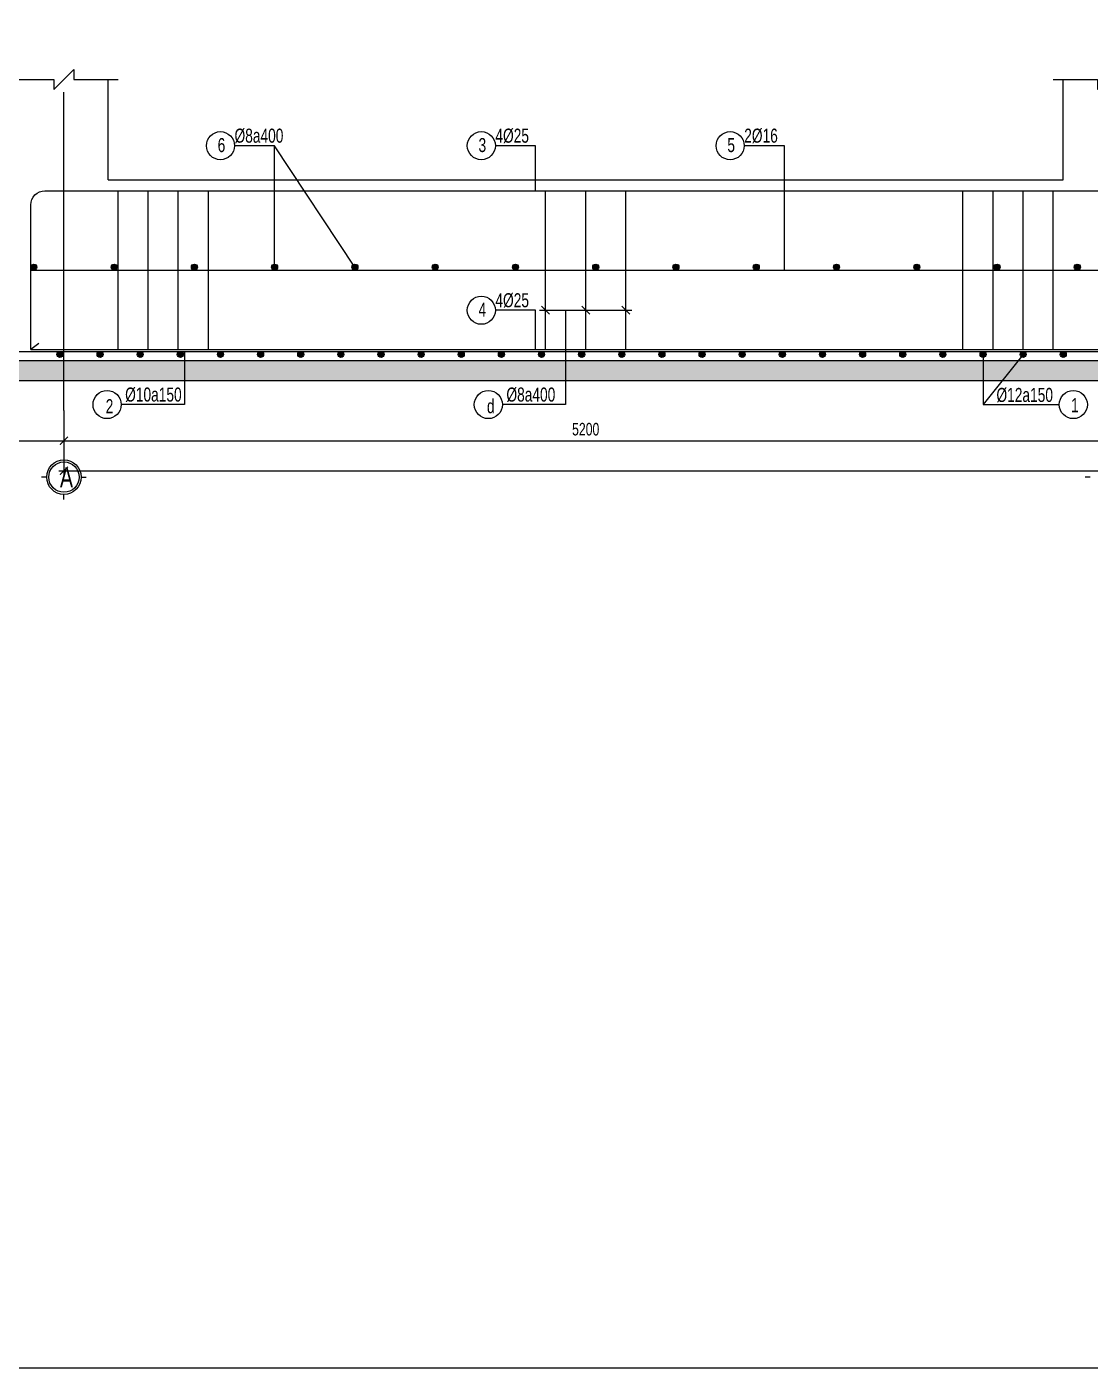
# Model space of a CAD drawing. Header units: inches. Extents: x 442278 to 842836, y -356313 to 59457.
# Drawn here: x 744304 to 749604, y -6372 to 312 of the extents above; entities that cross this region are included whole.
import ezdxf

# ---------------------------------------------------------------- set-up
doc = ezdxf.new("R2010")
doc.units = ezdxf.units.IN
doc.header["$LTSCALE"] = 250
doc.header["$MEASUREMENT"] = 0
doc.linetypes.add('HIDDEN', pattern=[9.525, 6.35, -3.175])
for name, color, linetype in [('LA.BT', 7, 'Continuous'), ('LA.DIM', 251, 'Continuous'), ('LA.DUT', 251, 'HIDDEN'), ('LA.KHAC', 252, 'Continuous'), ('LA.TC', 3, 'Continuous'), ('LA.TD', 30, 'Continuous'), ('LA.TEXT', 60, 'Continuous'), ('XDIT-MANH', 252, 'Continuous')]:
    doc.layers.add(name, color=color, linetype=linetype)
doc.styles.add('S.STEXT', font='arial.ttf', dxfattribs={"width": 0.7})
doc.styles.get("Standard").update_dxf_attribs({"font": 'arial.ttf'})
doc.dimstyles.new('S.DIM25', dxfattribs={"dimtxt": 62.5, "dimasz": 40, "dimexe": 30, "dimexo": 0, "dimgap": 25, "dimtad": 1, "dimdec": 0, "dimzin": 13, "dimdsep": 46, "dimtxsty": 'S.STEXT', "dimblk": 'ARCHTICK', "dimcen": 0, "dimdle": 25, "dimclrd": 251, "dimclre": 251, "dimclrt": 60, "dimadec": 0, "dimazin": 0, "dimtfac": 1, "dimtdec": 0, "dimtix": 1, "dimtmove": 2, "dimatfit": 3, "dimfxl": 1, "dimtolj": 1, "dimtzin": 13, "dimarcsym": 0})
doc.dimstyles.get("Standard").update_dxf_attribs({"dimtxt": 0.18, "dimasz": 0.18, "dimexe": 0.18, "dimexo": 0.0625, "dimgap": 0.09, "dimtad": 0, "dimtih": 1, "dimtoh": 1, "dimdec": 0, "dimzin": 0, "dimdsep": 46, "dimtxsty": 'Standard', "dimcen": 0.09, "dimadec": 8, "dimazin": 0, "dimtfac": 1, "dimtdec": 0, "dimtofl": 0, "dimtmove": 0, "dimatfit": 3, "dimfxl": 1, "dimtolj": 1, "dimtzin": 0, "dimarcsym": 0})
pattern_1 = [(50, (-524983.5074, -464989.659), (7.172601826, -0.62752135), [0.75, -8.25]), (355, (-524983.5074, -464989.659), (-1.387513336, 7.521921337), [0.6, -6.6]), (100.45144446, (-524982.91, -464989.711), (5.785088467, 6.89439991), [0.63740192, -7.01142112]), (46.1842, (-524983.507, -464987.659), (10.672413307, -1.65519281), [1.125, -12.375]), (96.6356355, (-524982.618, -464987.797), (9.34661946, 9.74118601), [0.95610342, -10.5171376]), (351.184164, (-524983.507, -464987.659), (9.34661945, 9.741186), [0.9, -9.90000001]), (21, (-524982.5074, -464988.159), (5.96907052, -4.026188907), [0.75, -8.25]), (326, (-524982.5074, -464988.159), (2.43315332, 7.25150045), [0.6, -6.6]), (71.45144474, (-524982.01, -464988.494), (8.402223767, 3.225311528), [0.6374019, -7.01142112]), (37.5, (-524983.5074, -464989.6588), (0.121598553, 3.3289385383), [0, -6.52, 0, -6.7, 0, -6.625]), (7.5, (-524983.5074, -464989.6588), (2.630695374, 3.944117119), [0, -3.82, 0, -6.37, 0, -2.525]), (327.5, (-524985.7374, -464989.6588), (5.3382243617, -0.2255487173), [0, -2.5, 0, -7.8, 0, -10.35]), (317.5, (-524986.7374, -464989.6588), (5.831861693, 1.001049823), [0, -3.25, 0, -5.18, 0, -7.35])]

# ---------------------------------------------------------------- blocks, each defined once
blk = doc.blocks.new('_ArchTick')
at = {"color": 0, "linetype": 'ByBlock', "const_width": 0.15}
blk.add_lwpolyline([(-0.5, -0.5), (0.5, 0.5)], dxfattribs=at)
blk = doc.blocks.new('*D1187')
at = {"layer": 'DEFPOINTS', "color": 0, "transparency": 16777216}
for p in [(744489.5, -1600.7), (762269.5, -1600.7), (762269.5, -1900.7)]:
    blk.add_point(p, dxfattribs=at)
at = {"layer": 'LA.DIM', "color": 251, "lineweight": -2, "transparency": 16777216}
for p, q in [((744489.5, -1600.7), (744489.5, -1930.7)), ((762269.5, -1600.7), (762269.5, -1930.7)), ((744464.5, -1900.7), (762294.5, -1900.7))]:
    blk.add_line(p, q, dxfattribs=at)
at = {"layer": 'LA.DIM', "color": 251, "lineweight": -2, "transparency": 16777216, "xscale": 40, "yscale": 40, "zscale": 40, "rotation": 180}
blk.add_blockref('_ArchTick', (744489.5, -1900.7), dxfattribs=at)
at = {"layer": 'LA.DIM', "color": 251, "lineweight": -2, "transparency": 16777216, "xscale": 40, "yscale": 40, "zscale": 40}
blk.add_blockref('_ArchTick', (762269.5, -1900.7), dxfattribs=at)
at = {"layer": 'LA.DIM', "color": 60, "transparency": 16777216, "insert": (753379.5, -1843.7), "char_height": 62.5, "attachment_point": 5, "style": 'S.STEXT'}
blk.add_mtext('\\A1;17780', dxfattribs=at)
blk = doc.blocks.new('*D1167')
at = {"layer": 'DEFPOINTS', "color": 0, "transparency": 16777216}
for p in [(744489.5, -1600.7), (749689.5, -1600.7), (749689.5, -1750.7)]:
    blk.add_point(p, dxfattribs=at)
at = {"layer": 'LA.DIM', "color": 251, "lineweight": -2, "transparency": 16777216}
for p, q in [((744489.5, -1600.7), (744489.5, -1780.7)), ((749689.5, -1600.7), (749689.5, -1780.7)), ((744464.5, -1750.7), (749714.5, -1750.7))]:
    blk.add_line(p, q, dxfattribs=at)
at = {"layer": 'LA.DIM', "color": 251, "lineweight": -2, "transparency": 16777216, "xscale": 40, "yscale": 40, "zscale": 40, "rotation": 180}
blk.add_blockref('_ArchTick', (744489.5, -1750.7), dxfattribs=at)
at = {"layer": 'LA.DIM', "color": 251, "lineweight": -2, "transparency": 16777216, "xscale": 40, "yscale": 40, "zscale": 40}
blk.add_blockref('_ArchTick', (749689.5, -1750.7), dxfattribs=at)
at = {"layer": 'LA.DIM', "color": 60, "transparency": 16777216, "insert": (747089.5, -1693.7), "char_height": 62.5, "attachment_point": 5, "style": 'S.STEXT'}
blk.add_mtext('\\A1;5200', dxfattribs=at)
blk = doc.blocks.new('*D1168')
at = {"layer": 'DEFPOINTS', "color": 0, "transparency": 16777216}
for p in [(744489.5, -1600.7), (762269.5, -1600.7), (762269.5, -1900.7)]:
    blk.add_point(p, dxfattribs=at)
at = {"layer": 'LA.DIM', "color": 251, "lineweight": -2, "transparency": 16777216}
for p, q in [((744489.5, -1600.7), (744489.5, -1930.7)), ((762269.5, -1600.7), (762269.5, -1930.7)), ((744464.5, -1900.7), (762294.5, -1900.7))]:
    blk.add_line(p, q, dxfattribs=at)
at = {"layer": 'LA.DIM', "color": 251, "lineweight": -2, "transparency": 16777216, "xscale": 40, "yscale": 40, "zscale": 40, "rotation": 180}
blk.add_blockref('_ArchTick', (744489.5, -1900.7), dxfattribs=at)
at = {"layer": 'LA.DIM', "color": 251, "lineweight": -2, "transparency": 16777216, "xscale": 40, "yscale": 40, "zscale": 40}
blk.add_blockref('_ArchTick', (762269.5, -1900.7), dxfattribs=at)
at = {"layer": 'LA.DIM', "color": 60, "transparency": 16777216, "insert": (753379.5, -1843.7), "char_height": 62.5, "attachment_point": 5, "style": 'S.STEXT'}
blk.add_mtext('\\A1;17780', dxfattribs=at)
blk = doc.blocks.new('*D1191')
at = {"layer": 'DEFPOINTS', "color": 0, "transparency": 16777216}
for p in [(744489.5, -1600.7), (762269.5, -1600.7), (762269.5, -1900.7)]:
    blk.add_point(p, dxfattribs=at)
at = {"layer": 'LA.DIM', "color": 251, "lineweight": -2, "transparency": 16777216}
for p, q in [((744489.5, -1600.7), (744489.5, -1930.7)), ((762269.5, -1600.7), (762269.5, -1930.7)), ((744464.5, -1900.7), (762294.5, -1900.7))]:
    blk.add_line(p, q, dxfattribs=at)
at = {"layer": 'LA.DIM', "color": 251, "lineweight": -2, "transparency": 16777216, "xscale": 40, "yscale": 40, "zscale": 40, "rotation": 180}
blk.add_blockref('_ArchTick', (744489.5, -1900.7), dxfattribs=at)
at = {"layer": 'LA.DIM', "color": 251, "lineweight": -2, "transparency": 16777216, "xscale": 40, "yscale": 40, "zscale": 40}
blk.add_blockref('_ArchTick', (762269.5, -1900.7), dxfattribs=at)
at = {"layer": 'LA.DIM', "color": 60, "transparency": 16777216, "insert": (753379.5, -1843.7), "char_height": 62.5, "attachment_point": 5, "style": 'S.STEXT'}
blk.add_mtext('\\A1;17780', dxfattribs=at)
blk = doc.blocks.new('*D1189')
at = {"layer": 'DEFPOINTS', "color": 0, "transparency": 16777216}
for p in [(744489.5, -1600.7), (762269.5, -1600.7), (762269.5, -1900.7)]:
    blk.add_point(p, dxfattribs=at)
at = {"layer": 'LA.DIM', "color": 251, "lineweight": -2, "transparency": 16777216}
for p, q in [((744489.5, -1600.7), (744489.5, -1930.7)), ((762269.5, -1600.7), (762269.5, -1930.7)), ((744464.5, -1900.7), (762294.5, -1900.7))]:
    blk.add_line(p, q, dxfattribs=at)
at = {"layer": 'LA.DIM', "color": 251, "lineweight": -2, "transparency": 16777216, "xscale": 40, "yscale": 40, "zscale": 40, "rotation": 180}
blk.add_blockref('_ArchTick', (744489.5, -1900.7), dxfattribs=at)
at = {"layer": 'LA.DIM', "color": 251, "lineweight": -2, "transparency": 16777216, "xscale": 40, "yscale": 40, "zscale": 40}
blk.add_blockref('_ArchTick', (762269.5, -1900.7), dxfattribs=at)
at = {"layer": 'LA.DIM', "color": 60, "transparency": 16777216, "insert": (753379.5, -1843.7), "char_height": 62.5, "attachment_point": 5, "style": 'S.STEXT'}
blk.add_mtext('\\A1;17780', dxfattribs=at)
blk = doc.blocks.new('*D1200')
at = {"layer": 'DEFPOINTS', "color": 0, "transparency": 16777216}
for p in [(744489.5, -1600.7), (762269.5, -1600.7), (762269.5, -1900.7)]:
    blk.add_point(p, dxfattribs=at)
at = {"layer": 'LA.DIM', "color": 251, "lineweight": -2, "transparency": 16777216}
for p, q in [((744489.5, -1600.7), (744489.5, -1930.7)), ((762269.5, -1600.7), (762269.5, -1930.7)), ((744464.5, -1900.7), (762294.5, -1900.7))]:
    blk.add_line(p, q, dxfattribs=at)
at = {"layer": 'LA.DIM', "color": 251, "lineweight": -2, "transparency": 16777216, "xscale": 40, "yscale": 40, "zscale": 40, "rotation": 180}
blk.add_blockref('_ArchTick', (744489.5, -1900.7), dxfattribs=at)
at = {"layer": 'LA.DIM', "color": 251, "lineweight": -2, "transparency": 16777216, "xscale": 40, "yscale": 40, "zscale": 40}
blk.add_blockref('_ArchTick', (762269.5, -1900.7), dxfattribs=at)
at = {"layer": 'LA.DIM', "color": 60, "transparency": 16777216, "insert": (753379.5, -1843.7), "char_height": 62.5, "attachment_point": 5, "style": 'S.STEXT'}
blk.add_mtext('\\A1;17780', dxfattribs=at)
blk = doc.blocks.new('*D1181')
at = {"layer": 'DEFPOINTS', "color": 0, "transparency": 16777216}
for p in [(743789.5, -1600.7), (744489.5, -1600.7), (744489.5, -1750.7)]:
    blk.add_point(p, dxfattribs=at)
at = {"layer": 'LA.DIM', "color": 251, "lineweight": -2, "transparency": 16777216}
for p, q in [((743789.5, -1600.7), (743789.5, -1780.7)), ((744489.5, -1600.7), (744489.5, -1780.7)), ((743764.5, -1750.7), (744514.5, -1750.7))]:
    blk.add_line(p, q, dxfattribs=at)
at = {"layer": 'LA.DIM', "color": 251, "lineweight": -2, "transparency": 16777216, "xscale": 40, "yscale": 40, "zscale": 40, "rotation": 180}
blk.add_blockref('_ArchTick', (743789.5, -1750.7), dxfattribs=at)
at = {"layer": 'LA.DIM', "color": 251, "lineweight": -2, "transparency": 16777216, "xscale": 40, "yscale": 40, "zscale": 40}
blk.add_blockref('_ArchTick', (744489.5, -1750.7), dxfattribs=at)
at = {"layer": 'LA.DIM', "color": 60, "transparency": 16777216, "insert": (744139.5, -1693.7), "char_height": 62.5, "attachment_point": 5, "style": 'S.STEXT'}
blk.add_mtext('\\A1;700', dxfattribs=at)

msp = doc.modelspace()

# ---------------------------------------------------------------- hatches: boundary and pattern name
at = {"layer": 'LA.DIM'}
h = msp.add_hatch(dxfattribs=at)
h.set_pattern_fill('AR-CONC', color=256, style=0)
h.set_pattern_definition(pattern_1)
h.paths.add_polyline_path([(743689.49, -1350.66), (763069.49, -1350.66), (763069.49, -1450.66), (743689.49, -1450.66)], flags=16)
h = msp.add_hatch(dxfattribs=at)
h.set_pattern_fill('AR-CONC', color=256, style=0)
h.set_pattern_definition(pattern_1)
h.paths.add_polyline_path([(743689.49, -1350.66), (763069.49, -1350.66), (763069.49, -1450.66), (743689.49, -1450.66)], flags=16)
h = msp.add_hatch(dxfattribs=at)
h.set_pattern_fill('AR-CONC', color=256, style=0)
h.set_pattern_definition(pattern_1)
h.paths.add_polyline_path([(743689.49, -1350.66), (763069.49, -1350.66), (763069.49, -1450.66), (743689.49, -1450.66)], flags=16)
h = msp.add_hatch(dxfattribs=at)
h.set_pattern_fill('AR-CONC', color=256, style=0)
h.set_pattern_definition(pattern_1)
h.paths.add_polyline_path([(743689.49, -1350.66), (763069.49, -1350.66), (763069.49, -1450.66), (743689.49, -1450.66)], flags=16)
h = msp.add_hatch(dxfattribs=at)
h.set_pattern_fill('AR-CONC', color=256, style=0)
h.set_pattern_definition(pattern_1)
h.paths.add_polyline_path([(743689.49, -1350.66), (763069.49, -1350.66), (763069.49, -1450.66), (743689.49, -1450.66)], flags=16)
at = {"layer": 'LA.KHAC'}
h = msp.add_hatch(color=256, dxfattribs=at)
edge = h.paths.add_edge_path()
edge.add_arc((744339.49, -885.66), 15, 0, 360)
h = msp.add_hatch(color=256, dxfattribs=at)
edge = h.paths.add_edge_path(flags=16)
edge.add_arc((744739.49, -885.66), 15, 0, 360)
h = msp.add_hatch(color=256, dxfattribs=at)
edge = h.paths.add_edge_path(flags=16)
edge.add_arc((745139.49, -885.66), 15, 0, 360)
h = msp.add_hatch(color=256, dxfattribs=at)
edge = h.paths.add_edge_path(flags=16)
edge.add_arc((745539.49, -885.66), 15, 0, 360)
h = msp.add_hatch(color=256, dxfattribs=at)
edge = h.paths.add_edge_path(flags=16)
edge.add_arc((745939.49, -885.66), 15, 0, 360)
h = msp.add_hatch(color=256, dxfattribs=at)
edge = h.paths.add_edge_path(flags=16)
edge.add_arc((746339.49, -885.66), 15, 0, 360)
h = msp.add_hatch(color=256, dxfattribs=at)
edge = h.paths.add_edge_path(flags=16)
edge.add_arc((746739.49, -885.66), 15, 0, 360)
h = msp.add_hatch(color=256, dxfattribs=at)
edge = h.paths.add_edge_path(flags=16)
edge.add_arc((747139.49, -885.66), 15, 0, 360)
h = msp.add_hatch(color=256, dxfattribs=at)
edge = h.paths.add_edge_path(flags=16)
edge.add_arc((747539.49, -885.66), 15, 0, 360)
h = msp.add_hatch(color=256, dxfattribs=at)
edge = h.paths.add_edge_path(flags=16)
edge.add_arc((747939.49, -885.66), 15, 0, 360)
h = msp.add_hatch(color=256, dxfattribs=at)
edge = h.paths.add_edge_path(flags=16)
edge.add_arc((748339.49, -885.66), 15, 0, 360)
h = msp.add_hatch(color=256, dxfattribs=at)
edge = h.paths.add_edge_path(flags=16)
edge.add_arc((748739.49, -885.66), 15, 0, 360)
h = msp.add_hatch(color=256, dxfattribs=at)
edge = h.paths.add_edge_path(flags=16)
edge.add_arc((749139.49, -885.66), 15, 0, 360)
h = msp.add_hatch(color=256, dxfattribs=at)
edge = h.paths.add_edge_path(flags=16)
edge.add_arc((749539.49, -885.66), 15, 0, 360)
h = msp.add_hatch(color=256, dxfattribs=at)
edge = h.paths.add_edge_path(flags=16)
edge.add_arc((744469.49, -1320.66), 15, 0, 360)
h = msp.add_hatch(color=256, dxfattribs=at)
edge = h.paths.add_edge_path(flags=16)
edge.add_arc((744469.49, -1320.66), 15, 0, 360)
h = msp.add_hatch(color=256, dxfattribs=at)
edge = h.paths.add_edge_path(flags=16)
edge.add_arc((744469.49, -1320.66), 15, 0, 360)
h = msp.add_hatch(color=256, dxfattribs=at)
edge = h.paths.add_edge_path(flags=16)
edge.add_arc((744469.49, -1320.66), 15, 0, 360)
h = msp.add_hatch(color=256, dxfattribs=at)
edge = h.paths.add_edge_path(flags=16)
edge.add_arc((744469.49, -1320.66), 15, 0, 360)
h = msp.add_hatch(color=256, dxfattribs=at)
edge = h.paths.add_edge_path(flags=16)
edge.add_arc((744669.49, -1320.66), 15, 0, 360)
h = msp.add_hatch(color=256, dxfattribs=at)
edge = h.paths.add_edge_path(flags=16)
edge.add_arc((744669.49, -1320.66), 15, 0, 360)
h = msp.add_hatch(color=256, dxfattribs=at)
edge = h.paths.add_edge_path(flags=16)
edge.add_arc((744669.49, -1320.66), 15, 0, 360)
h = msp.add_hatch(color=256, dxfattribs=at)
edge = h.paths.add_edge_path(flags=16)
edge.add_arc((744669.49, -1320.66), 15, 0, 360)
h = msp.add_hatch(color=256, dxfattribs=at)
edge = h.paths.add_edge_path(flags=16)
edge.add_arc((744669.49, -1320.66), 15, 0, 360)
h = msp.add_hatch(color=256, dxfattribs=at)
edge = h.paths.add_edge_path(flags=16)
edge.add_arc((744869.49, -1320.66), 15, 0, 360)
h = msp.add_hatch(color=256, dxfattribs=at)
edge = h.paths.add_edge_path(flags=16)
edge.add_arc((744869.49, -1320.66), 15, 0, 360)
h = msp.add_hatch(color=256, dxfattribs=at)
edge = h.paths.add_edge_path(flags=16)
edge.add_arc((744869.49, -1320.66), 15, 0, 360)
h = msp.add_hatch(color=256, dxfattribs=at)
edge = h.paths.add_edge_path(flags=16)
edge.add_arc((744869.49, -1320.66), 15, 0, 360)
h = msp.add_hatch(color=256, dxfattribs=at)
edge = h.paths.add_edge_path(flags=16)
edge.add_arc((744869.49, -1320.66), 15, 0, 360)
h = msp.add_hatch(color=256, dxfattribs=at)
edge = h.paths.add_edge_path(flags=16)
edge.add_arc((745069.49, -1320.66), 15, 0, 360)
h = msp.add_hatch(color=256, dxfattribs=at)
edge = h.paths.add_edge_path(flags=16)
edge.add_arc((745069.49, -1320.66), 15, 0, 360)
h = msp.add_hatch(color=256, dxfattribs=at)
edge = h.paths.add_edge_path(flags=16)
edge.add_arc((745069.49, -1320.66), 15, 0, 360)
h = msp.add_hatch(color=256, dxfattribs=at)
edge = h.paths.add_edge_path(flags=16)
edge.add_arc((745069.49, -1320.66), 15, 0, 360)
h = msp.add_hatch(color=256, dxfattribs=at)
edge = h.paths.add_edge_path(flags=16)
edge.add_arc((745069.49, -1320.66), 15, 0, 360)
h = msp.add_hatch(color=256, dxfattribs=at)
edge = h.paths.add_edge_path(flags=16)
edge.add_arc((745269.49, -1320.66), 15, 0, 360)
h = msp.add_hatch(color=256, dxfattribs=at)
edge = h.paths.add_edge_path(flags=16)
edge.add_arc((745269.49, -1320.66), 15, 0, 360)
h = msp.add_hatch(color=256, dxfattribs=at)
edge = h.paths.add_edge_path(flags=16)
edge.add_arc((745269.49, -1320.66), 15, 0, 360)
h = msp.add_hatch(color=256, dxfattribs=at)
edge = h.paths.add_edge_path(flags=16)
edge.add_arc((745269.49, -1320.66), 15, 0, 360)
h = msp.add_hatch(color=256, dxfattribs=at)
edge = h.paths.add_edge_path(flags=16)
edge.add_arc((745269.49, -1320.66), 15, 0, 360)
h = msp.add_hatch(color=256, dxfattribs=at)
edge = h.paths.add_edge_path(flags=16)
edge.add_arc((745469.49, -1320.66), 15, 0, 360)
h = msp.add_hatch(color=256, dxfattribs=at)
edge = h.paths.add_edge_path(flags=16)
edge.add_arc((745469.49, -1320.66), 15, 0, 360)
h = msp.add_hatch(color=256, dxfattribs=at)
edge = h.paths.add_edge_path(flags=16)
edge.add_arc((745469.49, -1320.66), 15, 0, 360)
h = msp.add_hatch(color=256, dxfattribs=at)
edge = h.paths.add_edge_path(flags=16)
edge.add_arc((745469.49, -1320.66), 15, 0, 360)
h = msp.add_hatch(color=256, dxfattribs=at)
edge = h.paths.add_edge_path(flags=16)
edge.add_arc((745469.49, -1320.66), 15, 0, 360)
h = msp.add_hatch(color=256, dxfattribs=at)
edge = h.paths.add_edge_path(flags=16)
edge.add_arc((745669.49, -1320.66), 15, 0, 360)
h = msp.add_hatch(color=256, dxfattribs=at)
edge = h.paths.add_edge_path(flags=16)
edge.add_arc((745669.49, -1320.66), 15, 0, 360)
h = msp.add_hatch(color=256, dxfattribs=at)
edge = h.paths.add_edge_path(flags=16)
edge.add_arc((745669.49, -1320.66), 15, 0, 360)
h = msp.add_hatch(color=256, dxfattribs=at)
edge = h.paths.add_edge_path(flags=16)
edge.add_arc((745669.49, -1320.66), 15, 0, 360)
h = msp.add_hatch(color=256, dxfattribs=at)
edge = h.paths.add_edge_path(flags=16)
edge.add_arc((745669.49, -1320.66), 15, 0, 360)
h = msp.add_hatch(color=256, dxfattribs=at)
edge = h.paths.add_edge_path(flags=16)
edge.add_arc((745869.49, -1320.66), 15, 0, 360)
h = msp.add_hatch(color=256, dxfattribs=at)
edge = h.paths.add_edge_path(flags=16)
edge.add_arc((745869.49, -1320.66), 15, 0, 360)
h = msp.add_hatch(color=256, dxfattribs=at)
edge = h.paths.add_edge_path(flags=16)
edge.add_arc((745869.49, -1320.66), 15, 0, 360)
h = msp.add_hatch(color=256, dxfattribs=at)
edge = h.paths.add_edge_path(flags=16)
edge.add_arc((745869.49, -1320.66), 15, 0, 360)
h = msp.add_hatch(color=256, dxfattribs=at)
edge = h.paths.add_edge_path(flags=16)
edge.add_arc((745869.49, -1320.66), 15, 0, 360)
h = msp.add_hatch(color=256, dxfattribs=at)
edge = h.paths.add_edge_path(flags=16)
edge.add_arc((746069.49, -1320.66), 15, 0, 360)
h = msp.add_hatch(color=256, dxfattribs=at)
edge = h.paths.add_edge_path(flags=16)
edge.add_arc((746069.49, -1320.66), 15, 0, 360)
h = msp.add_hatch(color=256, dxfattribs=at)
edge = h.paths.add_edge_path(flags=16)
edge.add_arc((746069.49, -1320.66), 15, 0, 360)
h = msp.add_hatch(color=256, dxfattribs=at)
edge = h.paths.add_edge_path(flags=16)
edge.add_arc((746069.49, -1320.66), 15, 0, 360)
h = msp.add_hatch(color=256, dxfattribs=at)
edge = h.paths.add_edge_path(flags=16)
edge.add_arc((746069.49, -1320.66), 15, 0, 360)
h = msp.add_hatch(color=256, dxfattribs=at)
edge = h.paths.add_edge_path(flags=16)
edge.add_arc((746269.49, -1320.66), 15, 0, 360)
h = msp.add_hatch(color=256, dxfattribs=at)
edge = h.paths.add_edge_path(flags=16)
edge.add_arc((746269.49, -1320.66), 15, 0, 360)
h = msp.add_hatch(color=256, dxfattribs=at)
edge = h.paths.add_edge_path(flags=16)
edge.add_arc((746269.49, -1320.66), 15, 0, 360)
h = msp.add_hatch(color=256, dxfattribs=at)
edge = h.paths.add_edge_path(flags=16)
edge.add_arc((746269.49, -1320.66), 15, 0, 360)
h = msp.add_hatch(color=256, dxfattribs=at)
edge = h.paths.add_edge_path(flags=16)
edge.add_arc((746269.49, -1320.66), 15, 0, 360)
h = msp.add_hatch(color=256, dxfattribs=at)
edge = h.paths.add_edge_path(flags=16)
edge.add_arc((746469.49, -1320.66), 15, 0, 360)
h = msp.add_hatch(color=256, dxfattribs=at)
edge = h.paths.add_edge_path(flags=16)
edge.add_arc((746469.49, -1320.66), 15, 0, 360)
h = msp.add_hatch(color=256, dxfattribs=at)
edge = h.paths.add_edge_path(flags=16)
edge.add_arc((746469.49, -1320.66), 15, 0, 360)
h = msp.add_hatch(color=256, dxfattribs=at)
edge = h.paths.add_edge_path(flags=16)
edge.add_arc((746469.49, -1320.66), 15, 0, 360)
h = msp.add_hatch(color=256, dxfattribs=at)
edge = h.paths.add_edge_path(flags=16)
edge.add_arc((746469.49, -1320.66), 15, 0, 360)
h = msp.add_hatch(color=256, dxfattribs=at)
edge = h.paths.add_edge_path(flags=16)
edge.add_arc((746669.49, -1320.66), 15, 0, 360)
h = msp.add_hatch(color=256, dxfattribs=at)
edge = h.paths.add_edge_path(flags=16)
edge.add_arc((746669.49, -1320.66), 15, 0, 360)
h = msp.add_hatch(color=256, dxfattribs=at)
edge = h.paths.add_edge_path(flags=16)
edge.add_arc((746669.49, -1320.66), 15, 0, 360)
h = msp.add_hatch(color=256, dxfattribs=at)
edge = h.paths.add_edge_path(flags=16)
edge.add_arc((746669.49, -1320.66), 15, 0, 360)
h = msp.add_hatch(color=256, dxfattribs=at)
edge = h.paths.add_edge_path(flags=16)
edge.add_arc((746669.49, -1320.66), 15, 0, 360)
h = msp.add_hatch(color=256, dxfattribs=at)
edge = h.paths.add_edge_path(flags=16)
edge.add_arc((746869.49, -1320.66), 15, 0, 360)
h = msp.add_hatch(color=256, dxfattribs=at)
edge = h.paths.add_edge_path(flags=16)
edge.add_arc((746869.49, -1320.66), 15, 0, 360)
h = msp.add_hatch(color=256, dxfattribs=at)
edge = h.paths.add_edge_path(flags=16)
edge.add_arc((746869.49, -1320.66), 15, 0, 360)
h = msp.add_hatch(color=256, dxfattribs=at)
edge = h.paths.add_edge_path(flags=16)
edge.add_arc((746869.49, -1320.66), 15, 0, 360)
h = msp.add_hatch(color=256, dxfattribs=at)
edge = h.paths.add_edge_path(flags=16)
edge.add_arc((746869.49, -1320.66), 15, 0, 360)
h = msp.add_hatch(color=256, dxfattribs=at)
edge = h.paths.add_edge_path(flags=16)
edge.add_arc((747069.49, -1320.66), 15, 0, 360)
h = msp.add_hatch(color=256, dxfattribs=at)
edge = h.paths.add_edge_path(flags=16)
edge.add_arc((747069.49, -1320.66), 15, 0, 360)
h = msp.add_hatch(color=256, dxfattribs=at)
edge = h.paths.add_edge_path(flags=16)
edge.add_arc((747069.49, -1320.66), 15, 0, 360)
h = msp.add_hatch(color=256, dxfattribs=at)
edge = h.paths.add_edge_path(flags=16)
edge.add_arc((747069.49, -1320.66), 15, 0, 360)
h = msp.add_hatch(color=256, dxfattribs=at)
edge = h.paths.add_edge_path(flags=16)
edge.add_arc((747069.49, -1320.66), 15, 0, 360)
h = msp.add_hatch(color=256, dxfattribs=at)
edge = h.paths.add_edge_path(flags=16)
edge.add_arc((747269.49, -1320.66), 15, 0, 360)
h = msp.add_hatch(color=256, dxfattribs=at)
edge = h.paths.add_edge_path(flags=16)
edge.add_arc((747269.49, -1320.66), 15, 0, 360)
h = msp.add_hatch(color=256, dxfattribs=at)
edge = h.paths.add_edge_path(flags=16)
edge.add_arc((747269.49, -1320.66), 15, 0, 360)
h = msp.add_hatch(color=256, dxfattribs=at)
edge = h.paths.add_edge_path(flags=16)
edge.add_arc((747269.49, -1320.66), 15, 0, 360)
h = msp.add_hatch(color=256, dxfattribs=at)
edge = h.paths.add_edge_path(flags=16)
edge.add_arc((747269.49, -1320.66), 15, 0, 360)
h = msp.add_hatch(color=256, dxfattribs=at)
edge = h.paths.add_edge_path(flags=16)
edge.add_arc((747469.49, -1320.66), 15, 0, 360)
h = msp.add_hatch(color=256, dxfattribs=at)
edge = h.paths.add_edge_path(flags=16)
edge.add_arc((747469.49, -1320.66), 15, 0, 360)
h = msp.add_hatch(color=256, dxfattribs=at)
edge = h.paths.add_edge_path(flags=16)
edge.add_arc((747469.49, -1320.66), 15, 0, 360)
h = msp.add_hatch(color=256, dxfattribs=at)
edge = h.paths.add_edge_path(flags=16)
edge.add_arc((747469.49, -1320.66), 15, 0, 360)
h = msp.add_hatch(color=256, dxfattribs=at)
edge = h.paths.add_edge_path(flags=16)
edge.add_arc((747469.49, -1320.66), 15, 0, 360)
h = msp.add_hatch(color=256, dxfattribs=at)
edge = h.paths.add_edge_path(flags=16)
edge.add_arc((747669.49, -1320.66), 15, 0, 360)
h = msp.add_hatch(color=256, dxfattribs=at)
edge = h.paths.add_edge_path(flags=16)
edge.add_arc((747669.49, -1320.66), 15, 0, 360)
h = msp.add_hatch(color=256, dxfattribs=at)
edge = h.paths.add_edge_path(flags=16)
edge.add_arc((747669.49, -1320.66), 15, 0, 360)
h = msp.add_hatch(color=256, dxfattribs=at)
edge = h.paths.add_edge_path(flags=16)
edge.add_arc((747669.49, -1320.66), 15, 0, 360)
h = msp.add_hatch(color=256, dxfattribs=at)
edge = h.paths.add_edge_path(flags=16)
edge.add_arc((747669.49, -1320.66), 15, 0, 360)
h = msp.add_hatch(color=256, dxfattribs=at)
edge = h.paths.add_edge_path(flags=16)
edge.add_arc((747869.49, -1320.66), 15, 0, 360)
h = msp.add_hatch(color=256, dxfattribs=at)
edge = h.paths.add_edge_path(flags=16)
edge.add_arc((747869.49, -1320.66), 15, 0, 360)
h = msp.add_hatch(color=256, dxfattribs=at)
edge = h.paths.add_edge_path(flags=16)
edge.add_arc((747869.49, -1320.66), 15, 0, 360)
h = msp.add_hatch(color=256, dxfattribs=at)
edge = h.paths.add_edge_path(flags=16)
edge.add_arc((747869.49, -1320.66), 15, 0, 360)
h = msp.add_hatch(color=256, dxfattribs=at)
edge = h.paths.add_edge_path(flags=16)
edge.add_arc((747869.49, -1320.66), 15, 0, 360)
h = msp.add_hatch(color=256, dxfattribs=at)
edge = h.paths.add_edge_path(flags=16)
edge.add_arc((748069.49, -1320.66), 15, 0, 360)
h = msp.add_hatch(color=256, dxfattribs=at)
edge = h.paths.add_edge_path(flags=16)
edge.add_arc((748069.49, -1320.66), 15, 0, 360)
h = msp.add_hatch(color=256, dxfattribs=at)
edge = h.paths.add_edge_path(flags=16)
edge.add_arc((748069.49, -1320.66), 15, 0, 360)
h = msp.add_hatch(color=256, dxfattribs=at)
edge = h.paths.add_edge_path(flags=16)
edge.add_arc((748069.49, -1320.66), 15, 0, 360)
h = msp.add_hatch(color=256, dxfattribs=at)
edge = h.paths.add_edge_path(flags=16)
edge.add_arc((748069.49, -1320.66), 15, 0, 360)
h = msp.add_hatch(color=256, dxfattribs=at)
edge = h.paths.add_edge_path(flags=16)
edge.add_arc((748269.49, -1320.66), 15, 0, 360)
h = msp.add_hatch(color=256, dxfattribs=at)
edge = h.paths.add_edge_path(flags=16)
edge.add_arc((748269.49, -1320.66), 15, 0, 360)
h = msp.add_hatch(color=256, dxfattribs=at)
edge = h.paths.add_edge_path(flags=16)
edge.add_arc((748269.49, -1320.66), 15, 0, 360)
h = msp.add_hatch(color=256, dxfattribs=at)
edge = h.paths.add_edge_path(flags=16)
edge.add_arc((748269.49, -1320.66), 15, 0, 360)
h = msp.add_hatch(color=256, dxfattribs=at)
edge = h.paths.add_edge_path(flags=16)
edge.add_arc((748269.49, -1320.66), 15, 0, 360)
h = msp.add_hatch(color=256, dxfattribs=at)
edge = h.paths.add_edge_path(flags=16)
edge.add_arc((748469.49, -1320.66), 15, 0, 360)
h = msp.add_hatch(color=256, dxfattribs=at)
edge = h.paths.add_edge_path(flags=16)
edge.add_arc((748469.49, -1320.66), 15, 0, 360)
h = msp.add_hatch(color=256, dxfattribs=at)
edge = h.paths.add_edge_path(flags=16)
edge.add_arc((748469.49, -1320.66), 15, 0, 360)
h = msp.add_hatch(color=256, dxfattribs=at)
edge = h.paths.add_edge_path(flags=16)
edge.add_arc((748469.49, -1320.66), 15, 0, 360)
h = msp.add_hatch(color=256, dxfattribs=at)
edge = h.paths.add_edge_path(flags=16)
edge.add_arc((748469.49, -1320.66), 15, 0, 360)
h = msp.add_hatch(color=256, dxfattribs=at)
edge = h.paths.add_edge_path(flags=16)
edge.add_arc((748669.49, -1320.66), 15, 0, 360)
h = msp.add_hatch(color=256, dxfattribs=at)
edge = h.paths.add_edge_path(flags=16)
edge.add_arc((748669.49, -1320.66), 15, 0, 360)
h = msp.add_hatch(color=256, dxfattribs=at)
edge = h.paths.add_edge_path(flags=16)
edge.add_arc((748669.49, -1320.66), 15, 0, 360)
h = msp.add_hatch(color=256, dxfattribs=at)
edge = h.paths.add_edge_path(flags=16)
edge.add_arc((748669.49, -1320.66), 15, 0, 360)
h = msp.add_hatch(color=256, dxfattribs=at)
edge = h.paths.add_edge_path(flags=16)
edge.add_arc((748669.49, -1320.66), 15, 0, 360)
h = msp.add_hatch(color=256, dxfattribs=at)
edge = h.paths.add_edge_path(flags=16)
edge.add_arc((748869.49, -1320.66), 15, 0, 360)
h = msp.add_hatch(color=256, dxfattribs=at)
edge = h.paths.add_edge_path(flags=16)
edge.add_arc((748869.49, -1320.66), 15, 0, 360)
h = msp.add_hatch(color=256, dxfattribs=at)
edge = h.paths.add_edge_path(flags=16)
edge.add_arc((748869.49, -1320.66), 15, 0, 360)
h = msp.add_hatch(color=256, dxfattribs=at)
edge = h.paths.add_edge_path(flags=16)
edge.add_arc((748869.49, -1320.66), 15, 0, 360)
h = msp.add_hatch(color=256, dxfattribs=at)
edge = h.paths.add_edge_path(flags=16)
edge.add_arc((748869.49, -1320.66), 15, 0, 360)
h = msp.add_hatch(color=256, dxfattribs=at)
edge = h.paths.add_edge_path(flags=16)
edge.add_arc((749069.49, -1320.66), 15, 0, 360)
h = msp.add_hatch(color=256, dxfattribs=at)
edge = h.paths.add_edge_path(flags=16)
edge.add_arc((749069.49, -1320.66), 15, 0, 360)
h = msp.add_hatch(color=256, dxfattribs=at)
edge = h.paths.add_edge_path(flags=16)
edge.add_arc((749069.49, -1320.66), 15, 0, 360)
h = msp.add_hatch(color=256, dxfattribs=at)
edge = h.paths.add_edge_path(flags=16)
edge.add_arc((749069.49, -1320.66), 15, 0, 360)
h = msp.add_hatch(color=256, dxfattribs=at)
edge = h.paths.add_edge_path(flags=16)
edge.add_arc((749069.49, -1320.66), 15, 0, 360)
h = msp.add_hatch(color=256, dxfattribs=at)
edge = h.paths.add_edge_path(flags=16)
edge.add_arc((749269.49, -1320.66), 15, 0, 360)
h = msp.add_hatch(color=256, dxfattribs=at)
edge = h.paths.add_edge_path(flags=16)
edge.add_arc((749269.49, -1320.66), 15, 0, 360)
h = msp.add_hatch(color=256, dxfattribs=at)
edge = h.paths.add_edge_path(flags=16)
edge.add_arc((749269.49, -1320.66), 15, 0, 360)
h = msp.add_hatch(color=256, dxfattribs=at)
edge = h.paths.add_edge_path(flags=16)
edge.add_arc((749269.49, -1320.66), 15, 0, 360)
h = msp.add_hatch(color=256, dxfattribs=at)
edge = h.paths.add_edge_path(flags=16)
edge.add_arc((749269.49, -1320.66), 15, 0, 360)
h = msp.add_hatch(color=256, dxfattribs=at)
edge = h.paths.add_edge_path(flags=16)
edge.add_arc((749469.49, -1320.66), 15, 0, 360)
h = msp.add_hatch(color=256, dxfattribs=at)
edge = h.paths.add_edge_path(flags=16)
edge.add_arc((749469.49, -1320.66), 15, 0, 360)
h = msp.add_hatch(color=256, dxfattribs=at)
edge = h.paths.add_edge_path(flags=16)
edge.add_arc((749469.49, -1320.66), 15, 0, 360)
h = msp.add_hatch(color=256, dxfattribs=at)
edge = h.paths.add_edge_path(flags=16)
edge.add_arc((749469.49, -1320.66), 15, 0, 360)
h = msp.add_hatch(color=256, dxfattribs=at)
edge = h.paths.add_edge_path(flags=16)
edge.add_arc((749469.49, -1320.66), 15, 0, 360)

# ---------------------------------------------------------------- linework, layer by layer
at = {"layer": 'LA.BT'}
for p, q in [((744709.49, -450.66), (744709.49, 49.34)), ((749469.49, -450.66), (749469.49, 49.34)), ((744709.49, -450.66), (749469.49, -450.66)), ((743789.49, -1350.66), (762969.49, -1350.66)), ((743789.49, -1350.66), (762969.49, -1350.66)), ((743789.49, -1350.66), (762969.49, -1350.66)), ((743789.49, -1350.66), (762969.49, -1350.66)), ((743789.49, -1350.66), (762969.49, -1350.66))]:
    msp.add_line(p, q, dxfattribs=at)
at = {"layer": 'LA.BT', "linetype": 'Continuous'}
msp.add_circle((744489.49, -1932.07), 75.6, dxfattribs=at)
at = {"layer": 'LA.DIM'}
for p, q in [((746859.49, -1100.66), (747319.49, -1100.66)), ((746869.49, -1080.66), (746909.49, -1120.66)), ((747069.49, -1080.66), (747109.49, -1120.66)), ((747269.49, -1080.66), (747309.49, -1120.66))]:
    msp.add_line(p, q, dxfattribs=at)
at = {"layer": 'LA.DUT'}
msp.add_line((744489.49, -1600.66), (744489.49, 199.34), dxfattribs=at)
at = {"layer": 'LA.KHAC', "linetype": 'Continuous'}
for p, q in [((744489.49, -1820.66), (744489.49, -1846.1)), ((744403.52, -1932.07), (744378.08, -1932.07)), ((744575.46, -1932.07), (744600.91, -1932.07)), ((749603.52, -1932.07), (749578.08, -1932.07)), ((744489.49, -2043.49), (744489.49, -2018.05))]:
    msp.add_line(p, q, dxfattribs=at)
at = {"layer": 'LA.KHAC'}
for points in [[(744219.49, 49.34), (744439.49, 49.34), (744439.49, -0.66), (744539.49, 99.34), (744539.49, 49.34), (744759.49, 49.34)], [(749419.49, 49.34), (749639.49, 49.34), (749639.49, -0.66), (749739.49, 99.34), (749739.49, 49.34), (749959.49, 49.34)], [(743789.49, -1350.66), (743689.49, -1350.66), (743689.49, -1450.66), (763069.49, -1450.66), (763069.49, -1350.66), (762969.49, -1350.66)], [(743789.49, -1350.66), (743689.49, -1350.66), (743689.49, -1450.66), (763069.49, -1450.66), (763069.49, -1350.66), (762969.49, -1350.66)], [(743789.49, -1350.66), (743689.49, -1350.66), (743689.49, -1450.66), (763069.49, -1450.66), (763069.49, -1350.66), (762969.49, -1350.66)], [(743789.49, -1350.66), (743689.49, -1350.66), (743689.49, -1450.66), (763069.49, -1450.66), (763069.49, -1350.66), (762969.49, -1350.66)], [(743789.49, -1350.66), (743689.49, -1350.66), (743689.49, -1450.66), (763069.49, -1450.66), (763069.49, -1350.66), (762969.49, -1350.66)]]:
    msp.add_lwpolyline(points, dxfattribs=at)
for centre in [(745269.49, -280.66), (746569.49, -280.66), (747809.49, -280.66), (746569.49, -1100.66), (744704.49, -1570.66), (746604.49, -1570.66), (749519.49, -1570.66)]:
    msp.add_circle(centre, 70, dxfattribs=at)
at = {"layer": 'LA.KHAC', "linetype": 'Continuous'}
msp.add_circle((744489.49, -1932.07), 85.97, dxfattribs=at)
at = {"layer": 'LA.TC'}
msp.add_line((744324.49, -900.66), (762434.49, -900.66), dxfattribs=at)
msp.add_lwpolyline([(744324.49, -1295.66), (744324.49, -575.66, -0.4142112), (744394.49, -505.66), (762364.49, -505.66, -0.4142112), (762434.49, -575.66), (762434.49, -1295.66)], format="xyb", dxfattribs=at)
for points in [[(744364.49, -1265.66), (744324.49, -1295.66), (762434.49, -1295.66), (762394.49, -1265.66)], [(743859.49, -1275.66), (743819.49, -1305.66), (762939.49, -1305.66), (762899.49, -1275.66)]]:
    msp.add_lwpolyline(points, dxfattribs=at)
for centre in [(744339.49, -885.66), (744339.49, -885.66), (744739.49, -885.66), (745139.49, -885.66), (745539.49, -885.66), (745939.49, -885.66), (746339.49, -885.66), (746739.49, -885.66), (747139.49, -885.66), (747539.49, -885.66), (747939.49, -885.66), (748339.49, -885.66), (748739.49, -885.66), (749139.49, -885.66), (749539.49, -885.66), (744469.49, -1320.66), (744469.49, -1320.66), (744469.49, -1320.66), (744469.49, -1320.66), (744469.49, -1320.66), (744669.49, -1320.66), (744669.49, -1320.66), (744669.49, -1320.66), (744669.49, -1320.66), (744669.49, -1320.66), (744869.49, -1320.66), (744869.49, -1320.66), (744869.49, -1320.66), (744869.49, -1320.66), (744869.49, -1320.66), (745069.49, -1320.66), (745069.49, -1320.66), (745069.49, -1320.66), (745069.49, -1320.66), (745069.49, -1320.66), (745269.49, -1320.66), (745269.49, -1320.66), (745269.49, -1320.66), (745269.49, -1320.66), (745269.49, -1320.66), (745469.49, -1320.66), (745469.49, -1320.66), (745469.49, -1320.66), (745469.49, -1320.66), (745469.49, -1320.66), (745669.49, -1320.66), (745669.49, -1320.66), (745669.49, -1320.66), (745669.49, -1320.66), (745669.49, -1320.66), (745869.49, -1320.66), (745869.49, -1320.66), (745869.49, -1320.66), (745869.49, -1320.66), (745869.49, -1320.66), (746069.49, -1320.66), (746069.49, -1320.66), (746069.49, -1320.66), (746069.49, -1320.66), (746069.49, -1320.66), (746269.49, -1320.66), (746269.49, -1320.66), (746269.49, -1320.66), (746269.49, -1320.66), (746269.49, -1320.66), (746469.49, -1320.66), (746469.49, -1320.66), (746469.49, -1320.66), (746469.49, -1320.66), (746469.49, -1320.66), (746669.49, -1320.66), (746669.49, -1320.66), (746669.49, -1320.66), (746669.49, -1320.66), (746669.49, -1320.66), (746869.49, -1320.66), (746869.49, -1320.66), (746869.49, -1320.66), (746869.49, -1320.66), (746869.49, -1320.66), (747069.49, -1320.66), (747069.49, -1320.66), (747069.49, -1320.66), (747069.49, -1320.66), (747069.49, -1320.66), (747269.49, -1320.66), (747269.49, -1320.66), (747269.49, -1320.66), (747269.49, -1320.66), (747269.49, -1320.66), (747469.49, -1320.66), (747469.49, -1320.66), (747469.49, -1320.66), (747469.49, -1320.66), (747469.49, -1320.66), (747669.49, -1320.66), (747669.49, -1320.66), (747669.49, -1320.66), (747669.49, -1320.66), (747669.49, -1320.66), (747869.49, -1320.66), (747869.49, -1320.66), (747869.49, -1320.66), (747869.49, -1320.66), (747869.49, -1320.66), (748069.49, -1320.66), (748069.49, -1320.66), (748069.49, -1320.66), (748069.49, -1320.66), (748069.49, -1320.66), (748269.49, -1320.66), (748269.49, -1320.66), (748269.49, -1320.66), (748269.49, -1320.66), (748269.49, -1320.66), (748469.49, -1320.66), (748469.49, -1320.66), (748469.49, -1320.66), (748469.49, -1320.66), (748469.49, -1320.66), (748669.49, -1320.66), (748669.49, -1320.66), (748669.49, -1320.66), (748669.49, -1320.66), (748669.49, -1320.66), (748869.49, -1320.66), (748869.49, -1320.66), (748869.49, -1320.66), (748869.49, -1320.66), (748869.49, -1320.66), (749069.49, -1320.66), (749069.49, -1320.66), (749069.49, -1320.66), (749069.49, -1320.66), (749069.49, -1320.66), (749269.49, -1320.66), (749269.49, -1320.66), (749269.49, -1320.66), (749269.49, -1320.66), (749269.49, -1320.66), (749469.49, -1320.66), (749469.49, -1320.66), (749469.49, -1320.66), (749469.49, -1320.66), (749469.49, -1320.66)]:
    msp.add_circle(centre, 15, dxfattribs=at)
at = {"layer": 'LA.TD'}
for p, q in [((744759.49, -1295.66), (744759.49, -505.66)), ((744909.49, -1295.66), (744909.49, -505.66)), ((745059.49, -1295.66), (745059.49, -505.66)), ((745209.49, -1295.66), (745209.49, -505.66)), ((746889.49, -1295.66), (746889.49, -505.66)), ((747089.49, -1295.66), (747089.49, -505.66)), ((747289.49, -1295.66), (747289.49, -505.66)), ((748969.49, -1295.66), (748969.49, -505.66)), ((749119.49, -1295.66), (749119.49, -505.66)), ((749269.49, -1295.66), (749269.49, -505.66)), ((749419.49, -1295.66), (749419.49, -505.66))]:
    msp.add_line(p, q, dxfattribs=at)
at = {"layer": 'XDIT-MANH'}
msp.add_lwpolyline([(738532.78, 16527.31), (770436.77, 16527.31), (770436.77, -6372.17), (738532.78, -6372.17)], close=True, dxfattribs=at)

# ---------------------------------------------------------------- texts
at = {"layer": 'LA.TEXT', "style": 'S.STEXT', "width": 0.7}
for s, height, p in [('%%c8a400', 70, (745339.49, -265.66)), ('4%%c25', 70, (746639.49, -265.66)), ('2%%c16', 70, (747879.49, -265.66)), ('6', 70, (745255.49, -312.66)), ('3', 70, (746555.49, -312.66)), ('5', 70, (747795.49, -312.66)), ('4', 70, (746555.49, -1132.66)), ('4%%c25', 70, (746639.49, -1085.66)), ('%%c10a150', 70, (744794.49, -1555.66)), ('%%c8a400', 70, (746694.49, -1555.66)), ('%%c12a150', 70, (749136.49, -1557.66)), ('2', 70, (744697.49, -1613.66)), ('d', 70, (746597.49, -1613.66)), ('1', 70, (749508.49, -1608.66)), ('A', 100, (744469.49, -1983.66))]:
    msp.add_text(s, height=height, dxfattribs=at).set_placement(p)

# ---------------------------------------------------------------- dimensions: what is measured, and where the dimension line sits
at = {"layer": 'LA.DIM'}
for base, p1, p2, picture, middle in [((744489.49, -1750.66), (743789.49, -1600.66), (744489.49, -1600.66), '*D1181', (744139.49, -1693.75)), ((762269.49, -1900.66), (744489.49, -1600.66), (762269.49, -1600.66), '*D1187', (753379.49, -1843.75)), ((749689.49, -1750.66), (744489.49, -1600.66), (749689.49, -1600.66), '*D1167', (747089.49, -1693.75)), ((762269.49, -1900.66), (744489.49, -1600.66), (762269.49, -1600.66), '*D1168', (753379.49, -1843.75)), ((762269.49, -1900.66), (744489.49, -1600.66), (762269.49, -1600.66), '*D1191', (753379.49, -1843.75)), ((762269.49, -1900.66), (744489.49, -1600.66), (762269.49, -1600.66), '*D1189', (753379.49, -1843.75)), ((762269.49, -1900.66), (744489.49, -1600.66), (762269.49, -1600.66), '*D1200', (753379.49, -1843.75))]:
    dim = msp.add_linear_dim(base=base, p1=p1, p2=p2, dimstyle='S.DIM25', dxfattribs=at)
    dim.commit()
    dim.dimension.update_dxf_attribs({"geometry": picture, "text_midpoint": middle})

# ---------------------------------------------------------------- leaders
for points in [[(745539.49, -885.66), (745539.49, -280.66), (745339.49, -280.66)], [(745939.49, -885.66), (745539.49, -280.66), (745339.49, -280.66)], [(746839.49, -505.66), (746839.49, -280.66), (746639.49, -280.66)], [(748079.49, -900.66), (748079.49, -280.66), (747879.49, -280.66)], [(746839.49, -1295.66), (746839.49, -1100.66), (746639.49, -1100.66)], [(746989.49, -1100.66), (746989.49, -1570.66), (746674.49, -1570.66)], [(745089.49, -1305.66), (745089.49, -1570.66), (744774.49, -1570.66)], [(749069.49, -1320.66), (749069.49, -1570.66), (749449.49, -1570.66)], [(749269.49, -1320.66), (749069.49, -1570.66), (749449.49, -1570.66)]]:
    msp.add_leader(points, dimstyle='Standard', dxfattribs=at)

doc.saveas('drawing.dxf')
